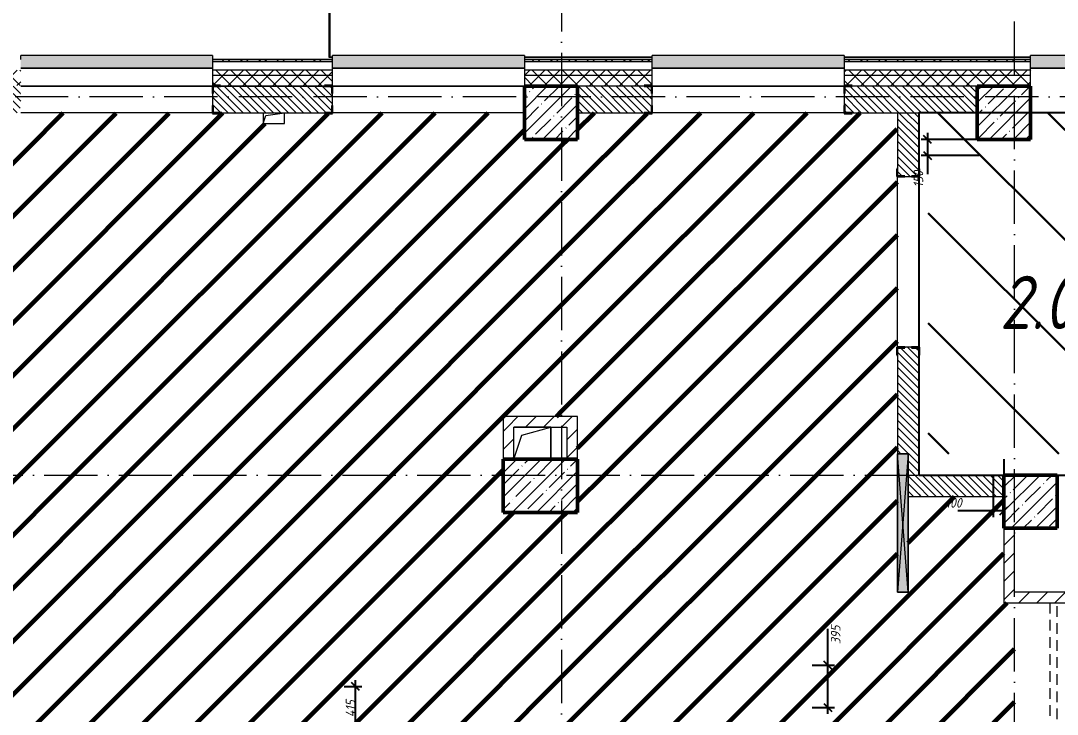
# Model space of a CAD drawing. Header units: millimetres. Extents: x -606178 to 312196, y -19338 to 632709.
# Drawn here: x -180876 to -171151, y 531580 to 538089 of the extents above; entities that cross this region are included whole.
import ezdxf

# ---------------------------------------------------------------- set-up
doc = ezdxf.new("R2010")
doc.units = ezdxf.units.MM
doc.linetypes.add('200_ШТРИХ_ш1п0_6_', pattern=[160, 100, -60])
doc.linetypes.add('50_200_ШТРИХ_1Т_ш5_п1_п1_', pattern=[700, 500, -100, 0, -100])
for name, color, linetype, lineweight in [('4) ЛЕстницы', 5, 'Continuous', 30), ('6.4.3) Окр пт с инж. ПТ2.3', 150, 'Continuous', 60), ('A-____-____-DIMS', 7, 'Continuous', 9), ('A-DETL-____-OTLN-3', 7, '200_ШТРИХ_ш1п0_6_', 9), ('A-DETL-GENF-OTLN', 7, 'Continuous', 9), ('A-FLOR-____-OTLN', 7, 'Continuous', 9), ('A-GENM-____-MCUT', 7, 'Continuous', 25), ('A-GENM-____-OTLN', 7, 'Continuous', 9), ('A-GENM-____-OTLN-1', 7, 'Continuous', 25), ('A-GLAZ-____-OTLN', 7, 'Continuous', 9), ('A-WALL-____-MCUT', 7, 'Continuous', 13), ('A-WALL-____-MCUT-1', 7, 'Continuous', 9), ('A-WALL-____-OTLN', 7, 'Continuous', 9), ('A-WALL-____-PATT-1', 7, 'Continuous', 9), ('A-WALL-FNSH-MCUT-1', 7, 'Continuous', 9), ('I-WALL-____-OTLN', 7, 'Continuous', 9), ('S-COLS-____-MCUT', 7, 'Continuous', 50), ('S-COLS-____-OTLN', 7, 'Continuous', 9), ('S-GRID-____-OTLN-1', 7, '50_200_ШТРИХ_1Т_ш5_п1_п1_', 9), ('Марки помещений', 7, 'Continuous', 9)]:
    doc.layers.add(name, color=color, linetype=linetype, lineweight=lineweight)
doc.layers.add('A-GLAZ-____-OTLN-1', color=7, linetype='Continuous', lineweight=9, true_color=0xc0c0c0)
doc.styles.add('ISOCPEUR_I_2', font='isocpeui.ttf', dxfattribs={"width": 0.85, "height": 2.3})
doc.styles.add('ISOCPEUR_I_7', font='isocpeui.ttf', dxfattribs={"width": 0.9, "height": 90})
doc.dimstyles.new('ISO-1_8_0_9К_СРЕДНИЙ_Кладочные_1', dxfattribs={"dimscale": 304.8, "dimtxt": 89.638306, "dimasz": 0.246063, "dimexe": 0.19685, "dimexo": 0, "dimgap": 0, "dimtad": 1, "dimdec": 3, "dimrnd": 0.001, "dimdsep": 46, "dimtxsty": 'ISOCPEUR_I_7', "dimblk1": 'OBLIQUE', "dimblk2": 'OBLIQUE', "dimsah": 1, "dimcen": 0.09, "dimdle": 0.19685, "dimazin": 0, "dimtfac": 1, "dimtdec": 4, "dimtix": 1, "dimtmove": 0, "dimatfit": 3, "dimfxl": 1, "dimtvp": 1, "dimtolj": 1, "dimtzin": 0, "dimarcsym": 2})
doc.dimstyles.new('ISO-1_8_0_9К_СРЕДНИЙ_Кладочные_2', dxfattribs={"dimscale": 304.8, "dimtxt": 89.638306, "dimasz": 0.246063, "dimexe": 0.19685, "dimexo": 0, "dimgap": 0, "dimtad": 1, "dimdec": 3, "dimrnd": 0.001, "dimdsep": 46, "dimtxsty": 'ISOCPEUR_I_7', "dimblk1": 'OBLIQUE', "dimblk2": 'OBLIQUE', "dimsah": 1, "dimcen": 0.09, "dimdle": 0.19685, "dimazin": 0, "dimtfac": 1, "dimtdec": 4, "dimtix": 1, "dimtmove": 1, "dimatfit": 3, "dimfxl": 1, "dimtvp": 1, "dimtolj": 1, "dimtzin": 0, "dimarcsym": 2})
pattern_1 = [(135, (-264901.3, 451794.26), (-35.35534, -35.35534), [])]
pattern_2 = [(45, (-264901.3, 451794.26), (-85.53659, 85.53659), []), (45, (-264844.28, 451794.26), (-85.53659, 85.53659), [])]
pattern_3 = [(45, (-264901.3, 451794.26), (-70.71068, 70.71068), []), (135, (-264901.3, 451794.26), (-70.71068, -70.71068), [])]
pattern_4 = [(45, (-264901.3, 451794.26), (-84.85281, 84.85281), [])]

# ---------------------------------------------------------------- blocks, each defined once
blk = doc.blocks.new('BSC_Колонна _Прямоугольная - 500х500-V39-АР1_План отверстий 2 этажа в осях 1-64_Ю-ЯЯ')
at = {"layer": 'S-COLS-____-OTLN'}
h = blk.add_hatch(dxfattribs=at)
h.set_pattern_fill('FP_49', color=256, style=0, pattern_type=2)
h.set_pattern_definition([(45, (-89000, -85431.04), (-114.04925, 114.04925), []), (45, (-88885.95, -85431.04), (-114.04925, 114.04925), [201.613, -40.323, 3.353, -36.97])])
h.paths.add_polyline_path([(-250, -250), (250, -250), (250, 250), (-250, 250)], flags=0)
at = {"layer": 'S-COLS-____-MCUT'}
for p, q in [((250, 250), (-250, 250)), ((-250, 250), (-250, -250)), ((250, -250), (250, 250)), ((-250, -250), (250, -250))]:
    blk.add_line(p, q, dxfattribs=at)
blk = doc.blocks.new('BSC_Колонна _Прямоугольная - 500х500-V103-АР1_План отверстий 2 этажа в осях 1-64_Ю-ЯЯ')
at = {"layer": 'S-COLS-____-OTLN'}
h = blk.add_hatch(dxfattribs=at)
h.set_pattern_fill('FP_116', color=256, style=0, pattern_type=2)
h.set_pattern_definition([(135, (85431.04, -93250), (-114.04925, -114.04925), []), (135, (85431.04, -93135.95), (-114.04925, -114.04925), [201.613, -40.323, 3.353, -36.97])])
h.paths.add_polyline_path([(250, 250), (-250, 250), (-250, -250), (250, -250)], flags=0)
at = {"layer": 'S-COLS-____-MCUT'}
for p, q in [((250, 250), (-250, 250)), ((-250, 250), (-250, -250)), ((250, -250), (250, 250)), ((-250, -250), (250, -250))]:
    blk.add_line(p, q, dxfattribs=at)
blk = doc.blocks.new('BSC_Колонна _Прямоугольная - 500х700-V143-АР1_План отверстий 2 этажа в осях 1-64_Ю-ЯЯ')
at = {"layer": 'S-COLS-____-OTLN'}
h = blk.add_hatch(dxfattribs=at)
h.set_pattern_fill('FP_156', color=256, style=0, pattern_type=2)
h.set_pattern_definition([(315, (-81931.04, 88900), (114.04925, 114.04925), []), (315, (-81931.04, 88785.95), (114.04925, 114.04925), [201.613, -40.323, 3.353, -36.97])])
h.paths.add_polyline_path([(-250, -350), (250, -350), (250, 350), (-250, 350)], flags=0)
at = {"layer": 'S-COLS-____-MCUT'}
for p, q in [((250, 350), (-250, 350)), ((-250, 350), (-250, -350)), ((250, -350), (250, 350)), ((-250, -350), (250, -350))]:
    blk.add_line(p, q, dxfattribs=at)
blk = doc.blocks.new('BSC_Колонна _Прямоугольная - 500х500-V148-АР1_План отверстий 2 этажа в осях 1-64_Ю-ЯЯ')
at = {"layer": 'S-COLS-____-OTLN'}
h = blk.add_hatch(dxfattribs=at)
h.set_pattern_fill('FP_162', color=256, style=0, pattern_type=2)
h.set_pattern_definition([(135, (81781.04, -93500), (-114.04925, -114.04925), []), (135, (81781.04, -93385.95), (-114.04925, -114.04925), [201.613, -40.323, 3.353, -36.97])])
h.paths.add_polyline_path([(250, 250), (-250, 250), (-250, -250), (250, -250)], flags=0)
at = {"layer": 'S-COLS-____-MCUT'}
for p, q in [((250, 250), (-250, 250)), ((-250, 250), (-250, -250)), ((250, -250), (250, 250)), ((-250, -250), (250, -250))]:
    blk.add_line(p, q, dxfattribs=at)
blk = doc.blocks.new('Фахверк_СКБ_Уголок - 250_2700-27497298-АР1_План отверстий 2 этажа в осях 1-64_Ю-ЯЯ')
at = {"layer": 'A-GENM-____-MCUT'}
for p, q in [((200, 181), (125, 181)), ((125, 181), (125, 106)), ((125, 106), (131, 106)), ((131, 106), (131, 175)), ((131, 175), (200, 175)), ((200, 175), (200, 181)), ((131, -6), (125, -6)), ((125, -6), (125, -81)), ((125, -81), (200, -81)), ((131, -75), (131, -6)), ((200, -75), (131, -75)), ((200, -81), (200, -75))]:
    blk.add_line(p, q, dxfattribs=at)
blk = doc.blocks.new('Фахверк_СКБ_Уголок - 200_3960-28268576-АР1_План отверстий 2 этажа в осях 1-64_Ю-ЯЯ')
at = {"layer": 'A-GENM-____-MCUT'}
for p, q in [((200, 156), (125, 156)), ((125, 156), (125, 81)), ((131, 81), (131, 150)), ((131, 150), (200, 150)), ((200, 150), (200, 156)), ((125, 81), (131, 81)), ((131, 19), (125, 19)), ((125, 19), (125, -56)), ((131, -50), (131, 19)), ((125, -56), (200, -56)), ((200, -50), (131, -50)), ((200, -56), (200, -50))]:
    blk.add_line(p, q, dxfattribs=at)
blk = doc.blocks.new('154_Стойка_СКБ_Уголок - СМ-2180_200-28268025-АР1_План отверстий 2 этажа в осях 1-64_Ю-ЯЯ')
at = {"layer": 'A-GENM-____-MCUT'}
for p, q in [((125, 156), (125, 81)), ((200, 156), (125, 156)), ((131, 81), (131, 150)), ((131, 150), (200, 150)), ((200, 150), (200, 156)), ((125, 81), (131, 81)), ((131, 19), (125, 19)), ((125, 19), (125, -56)), ((131, -50), (131, 19)), ((125, -56), (200, -56)), ((200, -50), (131, -50)), ((200, -56), (200, -50))]:
    blk.add_line(p, q, dxfattribs=at)
blk = doc.blocks.new('AR_Отверстие прямоугольное _в плите_ - AR_Отверстие прямоугольное _в плите_-V171-АР1_План отверстий 2 этажа в осях 1-64_Ю-ЯЯ')
at = {"layer": 'A-GENM-____-OTLN'}
for p, q in [((-100, 50), (-100, -50)), ((-100, -50), (-75, 25)), ((-75, 25), (100, 50)), ((100, -50), (100, 50)), ((-100, -50), (100, -50))]:
    blk.add_line(p, q, dxfattribs=at)
blk = doc.blocks.new('AR_Отверстие прямоугольное _в плите_ - AR_Отверстие прямоугольное _в плите_-30552577-АР1_План отверстий 2 этажа в осях 1-64_Ю-ЯЯ')
at = {"layer": 'A-GENM-____-OTLN'}
for p, q in [((175, 150), (-175, 150)), ((-100, 75), (175, 150)), ((175, -149.7), (175, 150)), ((-174.9, -149.7), (-100, 75))]:
    blk.add_line(p, q, dxfattribs=at)
blk = doc.blocks.new('Отлив_СКБ - Отлив витража_120_НВФ-31885689-АР1_План отверстий 2 этажа в осях 1-64_Ю-ЯЯ')
at = {"layer": 'A-GLAZ-____-OTLN-1'}
for points in [[(1800, 2), (1800, 120), (0, 120), (0, 2), (737.3, 2)], [(1800, 0), (1800, 2), (0, 2), (0, 0), (737.3, 0)]]:
    blk.add_hatch(color=256, dxfattribs=at).paths.add_polyline_path(points, flags=0)
at = {"layer": 'A-GLAZ-____-OTLN'}
for p, q in [((0, 83), (0, 120)), ((1800, 120), (0, 120)), ((1800, 120), (1800, 83)), ((0, 2), (1800, 2)), ((1800, 0), (0, 0))]:
    blk.add_line(p, q, dxfattribs=at)
blk = doc.blocks.new('Отлив_СКБ - Отлив витража_120_НВФ-31885289-АР1_План отверстий 2 этажа в осях 1-64_Ю-ЯЯ')
at = {"layer": 'A-GLAZ-____-OTLN-1'}
for points in [[(1000, 2), (1000, 120), (0, 120), (0, 2), (162.4, 2)], [(1000, 0), (1000, 2), (0, 2), (0, 0), (162.4, 0)]]:
    blk.add_hatch(color=256, dxfattribs=at).paths.add_polyline_path(points, flags=0)
at = {"layer": 'A-GLAZ-____-OTLN'}
for p, q in [((0, 83), (0, 120)), ((1000, 120), (0, 120)), ((1000, 120), (1000, 83)), ((0, 2), (1000, 2)), ((1000, 0), (0, 0))]:
    blk.add_line(p, q, dxfattribs=at)
blk = doc.blocks.new('AR_Отверстие прямоугольное _в стене_ - AR_Отверстие прямоугольное _в стене__ОВ-36938153-АР1_План отверстий 2 этажа в осях 1-64_Ю-ЯЯ')
at = {"layer": 'A-GLAZ-____-OTLN'}
blk.add_hatch(color=256, dxfattribs=at).paths.add_polyline_path([(650, -50), (650, 50), (-650, 50), (-650, -50)], flags=0)
at = {"layer": 'A-DETL-GENF-OTLN'}
for p, q in [((-650, -50), (-650, 50)), ((-650, 50), (650, 50)), ((650, 50), (-650, -50)), ((-650, 50), (650, -50)), ((650, 50), (-650, 50)), ((-650, 50), (-650, -50)), ((650, 50), (650, -50)), ((650, -50), (650, 50)), ((650, -50), (-650, -50)), ((-650, -50), (650, -50))]:
    blk.add_line(p, q, dxfattribs=at)
blk = doc.blocks.new('_Oblique')
at = {"color": 0, "linetype": 'ByBlock', "lineweight": -2}
blk.add_line((-0.5, -0.5), (0.5, 0.5), dxfattribs=at)
blk = doc.blocks.new('*D4806')
at = {"layer": 'A-____-____-DIMS', "color": 0, "lineweight": -2, "transparency": 16777216}
for p, q in [((-172369.1, 537035.3), (-172369.1, 536825.3)), ((-171901.3, 536975.3), (-172429.1, 536975.3)), ((-171885.2, 536825.3), (-172429.1, 536825.3)), ((-172369.1, 536825.3), (-172369.1, 536648.9))]:
    blk.add_line(p, q, dxfattribs=at)
at = {"layer": 'Defpoints', "color": 0, "transparency": 16777216}
for p in [(-171901.3, 536975.3), (-172369.1, 536825.3), (-171885.2, 536825.3)]:
    blk.add_point(p, dxfattribs=at)
at = {"layer": 'A-____-____-DIMS', "color": 0, "lineweight": -2, "transparency": 16777216, "xscale": 75, "yscale": 75, "zscale": 75}
for p, rotation in [((-172369.1, 536975.3), 90), ((-172369.1, 536825.3), 270)]:
    blk.add_blockref('_Oblique', p, dxfattribs=dict(at, rotation=rotation))
at = {"layer": 'A-____-____-DIMS', "color": 0, "transparency": 16777216, "insert": (-172499.3, 536524.8), "char_height": 90, "width": 368.207, "attachment_point": 1, "rotation": 90, "line_spacing_factor": 1.149209, "style": 'ISOCPEUR_I_7'}
blk.add_mtext('\\A1;150', dxfattribs=at)
blk = doc.blocks.new('*D4993')
at = {"layer": 'A-____-____-DIMS', "color": 0, "lineweight": -2, "transparency": 16777216}
for p, q in [((-173302.6, 532040.3), (-173302.6, 532382.8)), ((-173451.3, 532040.3), (-173242.6, 532040.3)), ((-173302.6, 531585.3), (-173302.6, 532040.3)), ((-173451.3, 531645.3), (-173242.6, 531645.3))]:
    blk.add_line(p, q, dxfattribs=at)
at = {"layer": 'Defpoints', "color": 0, "transparency": 16777216}
for p in [(-173451.3, 532040.3), (-173302.6, 532040.3), (-173451.3, 531645.3)]:
    blk.add_point(p, dxfattribs=at)
at = {"layer": 'A-____-____-DIMS', "color": 0, "lineweight": -2, "transparency": 16777216, "xscale": 75, "yscale": 75, "zscale": 75}
for p, rotation in [((-173302.6, 532040.3), 90), ((-173302.6, 531645.3), 270)]:
    blk.add_blockref('_Oblique', p, dxfattribs=dict(at, rotation=rotation))
at = {"layer": 'A-____-____-DIMS', "color": 0, "transparency": 16777216, "insert": (-173275.4, 532238), "char_height": 90, "width": 409.578, "attachment_point": 1, "rotation": 90, "line_spacing_factor": 1.149209, "style": 'ISOCPEUR_I_7'}
blk.add_mtext('\\A1;395', dxfattribs=at)
blk = doc.blocks.new('*D4994')
at = {"layer": 'A-____-____-DIMS', "color": 0, "lineweight": -2, "transparency": 16777216}
for p, q in [((-177736.7, 531365.3), (-177736.7, 531900.3)), ((-177842.8, 531840.3), (-177676.7, 531840.3)), ((-178151.3, 531425.3), (-177676.7, 531425.3))]:
    blk.add_line(p, q, dxfattribs=at)
at = {"layer": 'Defpoints', "color": 0, "transparency": 16777216}
for p in [(-177842.8, 531840.3), (-177736.7, 531840.3), (-178151.3, 531425.3)]:
    blk.add_point(p, dxfattribs=at)
at = {"layer": 'A-____-____-DIMS', "color": 0, "lineweight": -2, "transparency": 16777216, "xscale": 75, "yscale": 75, "zscale": 75}
for p, rotation in [((-177736.7, 531840.3), 90), ((-177736.7, 531425.3), 270)]:
    blk.add_blockref('_Oblique', p, dxfattribs=dict(at, rotation=rotation))
at = {"layer": 'A-____-____-DIMS', "color": 0, "transparency": 16777216, "insert": (-177781.7, 531632.8), "char_height": 90, "width": 384.755, "attachment_point": 5, "rotation": 90, "style": 'ISOCPEUR_I_7'}
blk.add_mtext('\\A1;415', dxfattribs=at)
blk = doc.blocks.new('*D4969')
at = {"layer": 'A-____-____-DIMS', "color": 0, "lineweight": -2, "transparency": 16777216}
for p, q in [((-171651.3, 533975.3), (-171651.3, 533429.4)), ((-171751.3, 533825.3), (-171751.3, 533429.4)), ((-171751.3, 533489.4), (-172084.8, 533489.4)), ((-171651.3, 533489.4), (-171811.3, 533489.4))]:
    blk.add_line(p, q, dxfattribs=at)
at = {"layer": 'Defpoints', "color": 0, "transparency": 16777216}
for p in [(-171651.3, 533975.3), (-171751.3, 533825.3), (-171651.3, 533489.4)]:
    blk.add_point(p, dxfattribs=at)
at = {"layer": 'A-____-____-DIMS', "color": 0, "lineweight": -2, "transparency": 16777216, "xscale": 75, "yscale": 75, "zscale": 75, "rotation": 180}
blk.add_blockref('_Oblique', (-171751.3, 533489.4), dxfattribs=at)
at = {"layer": 'A-____-____-DIMS', "color": 0, "lineweight": -2, "transparency": 16777216, "xscale": 75, "yscale": 75, "zscale": 75}
blk.add_blockref('_Oblique', (-171651.3, 533489.4), dxfattribs=at)
at = {"layer": 'A-____-____-DIMS', "color": 0, "transparency": 16777216, "insert": (-172198.7, 533609.4), "char_height": 90, "width": 368.207, "attachment_point": 1, "line_spacing_factor": 1.149209, "style": 'ISOCPEUR_I_7'}
blk.add_mtext('\\A1;100', dxfattribs=at)

msp = doc.modelspace()

# ---------------------------------------------------------------- hatches: boundary and pattern name
at = {"layer": '4) ЛЕстницы'}
h = msp.add_hatch(dxfattribs=at)
h.set_pattern_fill('ANSI31', color=256, scale=230, angle=90)
h.set_pattern_definition([(135, (-308161, 388080.6), (-516.3647, -516.3647), [])])
h.paths.add_polyline_path([(-172363.1174, 534025.3011), (-172363.1174, 537225.3011), (-163901.3011, 537225.3011), (-163901.3011, 534025.3011)])
at = {"layer": '6.4.3) Окр пт с инж. ПТ2.3'}
h = msp.add_hatch(dxfattribs=at)
h.set_pattern_fill('ANSI31', color=256, scale=111)
h.paths.add_polyline_path([(-175801.3011, 536975.3011), (-176151.3011, 536975.3011), (-176151.3011, 537225.3011), (-177951.3011, 537225.3011), (-177951.3011, 537219.3011), (-178026.3011, 537219.3011), (-178401.3011, 537221.6088), (-178401.3011, 537125.3011), (-178601.3011, 537125.3011), (-178601.3011, 537225.3011), (-179001.3011, 537225.3011), (-179001.3011, 537219.3011), (-179076.3011, 537219.3011), (-180876.3011, 537225.3011), (-180876.3011, 537219.3011), (-180951.3011, 537219.3011), (-181301.3011, 537223.1193), (-181301.3011, 537125.3011), (-181501.3011, 537125.3011), (-181501.3011, 536975.3011), (-181501.3011, 536650.3011), (-181495.3011, 536650.3011), (-181495.3011, 536575.3011), (-181501.3011, 536575.3011), (-181501.3011, 534950.3011), (-181495.3011, 534950.3011), (-181495.3011, 534881.3011), (-181495.3011, 534875.3011), (-181495.3011, 534800.3011), (-181499.4829, 534225.3011), (-181101.3011, 534225.3011), (-181101.3011, 533825.3011), (-176351.3011, 533825.3011), (-176351.3011, 533975.3011), (-176351.3011, 534375.3011), (-175801.3011, 534375.3011)])
h = msp.add_hatch(dxfattribs=at)
h.set_pattern_fill('ANSI31', color=256, scale=111)
h.paths.add_polyline_path([(-172651.3011, 536625.3011), (-172657.3011, 536625.3011), (-172657.3011, 536700.3011), (-172651.3011, 537225.3011), (-173076.3011, 537225.3011), (-173076.3011, 537219.3011), (-173151.3011, 537219.3011), (-173151.3011, 537225.3011), (-174951.3011, 537225.3011), (-174951.3011, 537219.3011), (-175026.3011, 537219.3011), (-175651.3011, 537225.3011), (-175651.3011, 536975.3011), (-175801.3011, 536975.3011), (-175801.3011, 534375.3011), (-175651.3011, 534375.3011), (-175651.3011, 533975.3011), (-175651.3011, 533825.3011), (-172651.3011, 533825.3011), (-172651.3011, 534025.3011), (-172651.3011, 534950.3011), (-172657.3011, 534950.3011), (-172657.3011, 535025.3011), (-172651.3011, 535025.3011)])
h = msp.add_hatch(dxfattribs=at)
h.set_pattern_fill('ANSI31', color=256, scale=111)
h.paths.add_polyline_path([(-175801.3011, 533475.3011), (-176351.3011, 533475.3011), (-176351.3011, 533825.3011), (-181101.3011, 533825.3011), (-181101.3011, 532825.3011), (-181101.3011, 529875.3011), (-181101.3011, 528475.3011), (-181101.3011, 527375.3011), (-176351.3011, 527375.3011), (-176351.3011, 527625.3011), (-175801.3011, 527625.3011), (-175801.3011, 529475.3006), (-176351.3011, 529475.3006), (-176351.3011, 529975.3006), (-175801.3011, 529975.3006)])
h = msp.add_hatch(dxfattribs=at)
h.set_pattern_fill('ANSI31', color=256, scale=111)
h.paths.add_polyline_path([(-172651.3011, 533825.3011), (-175651.3011, 533825.3011), (-175651.3011, 533475.3011), (-175801.3011, 533475.3011), (-175801.3011, 529975.3006), (-175651.3011, 529975.3006), (-175651.3011, 529475.3006), (-175801.3011, 529475.3006), (-175801.3011, 527625.3011), (-175651.3011, 527625.3011), (-175651.3011, 527375.3011), (-171551.3011, 527375.3011), (-171551.3011, 530875.3011), (-171651.3011, 530875.3011), (-171651.3011, 531375.3011), (-171551.3011, 531375.3011), (-171551.3011, 532625.3011), (-171651.3011, 532625.3011), (-171651.3011, 533325.3011), (-171651.3011, 533625.3011), (-172551.3011, 533625.3011), (-172551.3011, 532725.3011), (-172651.3011, 532725.3011)])
at = {"layer": 'A-WALL-____-PATT-1'}
h = msp.add_hatch(dxfattribs=at)
h.set_pattern_fill('FP_3', color=256, style=0, pattern_type=2)
h.set_pattern_definition(pattern_2)
h.paths.add_polyline_path([(-178308.9495, 537705.3011), (-177951.3011, 537705.3011), (-177951.3011, 537725.3011), (-179076.3011, 537725.3011), (-179076.3011, 537705.3011)], flags=0)
h.paths.add_polyline_path([(-175891.3011, 537705.3011), (-175891.3011, 537725.3011), (-176151.3011, 537725.3011), (-176151.3011, 537705.3011)], flags=0)
h.paths.add_polyline_path([(-180876.3011, 537705.3011), (-180876.3011, 537725.3011), (-182001.3011, 537725.3011), (-182001.3011, 537705.3011), (-180960.2005, 537705.3011)], flags=0)
h.paths.add_polyline_path([(-186651.3011, 537705.3011), (-186651.3011, 537725.3011), (-187851.3011, 537725.3011), (-187851.3011, 537705.3011), (-187146.4528, 537705.3011)], flags=0)
h.paths.add_polyline_path([(-190166.3011, 537705.3011), (-189651.3011, 537705.3011), (-189651.3011, 537725.3011), (-190166.3011, 537725.3011)], flags=0)
h = msp.add_hatch(dxfattribs=at)
h.set_pattern_fill('FP_3', color=256, style=0, pattern_type=2)
h.set_pattern_definition(pattern_2)
h.paths.add_polyline_path([(-163421.3011, 537705.3011), (-163401.3011, 537705.3011), (-163401.3011, 537725.3011), (-170401.3011, 537725.3011), (-170401.3011, 537705.3011), (-165936.4448, 537705.3011)], flags=0)
h.paths.add_polyline_path([(-171401.3011, 537705.3011), (-171401.3011, 537725.3011), (-173151.3011, 537725.3011), (-173151.3011, 537705.3011), (-173006.4475, 537705.3011)], flags=0)
h.paths.add_polyline_path([(-175657.6985, 537705.3011), (-174951.3011, 537705.3011), (-174951.3011, 537725.3011), (-175891.3011, 537725.3011), (-175891.3011, 537705.3011)], flags=0)
h = msp.add_hatch(dxfattribs=at)
h.set_pattern_fill('FP_1', color=256, style=0, pattern_type=2)
h.set_pattern_definition(pattern_3)
h.paths.add_polyline_path([(-163551.3011, 537575.3011), (-163501.3011, 537575.3011), (-163501.3011, 537625.3011), (-170401.3011, 537625.3011), (-170401.3011, 537575.3011), (-165936.4448, 537575.3011)], flags=0)
h.paths.add_polyline_path([(-175657.6985, 537575.3011), (-174951.3011, 537575.3011), (-174951.3011, 537625.3011), (-176151.3011, 537625.3011), (-176151.3011, 537575.3011)], flags=0)
h.paths.add_polyline_path([(-173151.3011, 537575.3011), (-171401.3011, 537575.3011), (-171401.3011, 537625.3011), (-173151.3011, 537625.3011)], flags=0)
h.paths.add_polyline_path([(-177951.3011, 537575.3011), (-177951.3011, 537625.3011), (-179076.3011, 537625.3011), (-179076.3011, 537575.3011), (-178308.9495, 537575.3011)], flags=0)
h.paths.add_polyline_path([(-180876.3011, 537575.3011), (-180876.3011, 537625.3011), (-182001.3011, 537625.3011), (-182001.3011, 537575.3011), (-180960.2005, 537575.3011)], flags=0)
h.paths.add_polyline_path([(-187851.3011, 537575.3011), (-186651.3011, 537575.3011), (-186651.3011, 537625.3011), (-187851.3011, 537625.3011)], flags=0)
h.paths.add_polyline_path([(-189651.3011, 537575.3011), (-189651.3011, 537625.3011), (-193201.3011, 537625.3011), (-193201.3011, 537575.3011), (-190681.4541, 537575.3011)], flags=0)
h.paths.add_polyline_path([(-195001.3011, 537575.3011), (-195001.3011, 537625.3011), (-196201.3011, 537625.3011), (-196201.3011, 537575.3011)], flags=0)
h.paths.add_polyline_path([(-198001.3011, 537575.3011), (-198001.3011, 537625.3011), (-199201.3011, 537625.3011), (-199201.3011, 537575.3011)], flags=0)
h.paths.add_polyline_path([(-201001.3011, 537575.3011), (-201001.3011, 537625.3011), (-202251.3011, 537625.3011), (-202251.3011, 537575.3011), (-201286.4581, 537575.3011)], flags=0)
h.paths.add_polyline_path([(-204821.4595, 537575.3011), (-204051.3011, 537575.3011), (-204051.3011, 537625.3011), (-205251.3011, 537625.3011), (-205251.3011, 537575.3011)], flags=0)
h.paths.add_polyline_path([(-207051.3011, 537575.3011), (-207051.3011, 537625.3011), (-208251.3011, 537625.3011), (-208251.3011, 537575.3011), (-207472.7105, 537575.3011)], flags=0)
h.paths.add_polyline_path([(-210051.3011, 537575.3011), (-210051.3011, 537625.3011), (-211251.3011, 537625.3011), (-211251.3011, 537575.3011)], flags=0)
h.paths.add_polyline_path([(-213658.9628, 537575.3011), (-213051.3011, 537575.3011), (-213051.3011, 537625.3011), (-214701.3011, 537625.3011), (-214701.3011, 537575.3011), (-214542.7132, 537575.3011)], flags=0)
h = msp.add_hatch(dxfattribs=at)
h.set_pattern_fill('FP_1', color=256, style=0, pattern_type=2)
h.set_pattern_definition(pattern_3)
h.paths.add_polyline_path([(-163651.3011, 537475.3011), (-163551.3011, 537475.3011), (-163551.3011, 537575.3011), (-170401.3011, 537575.3011), (-170401.3011, 537475.3011), (-165936.4448, 537475.3011)], flags=0)
h.paths.add_polyline_path([(-171901.3011, 537475.3011), (-171401.3011, 537475.3011), (-171401.3011, 537575.3011), (-173151.3011, 537575.3011), (-173151.3011, 537481.3011), (-173076.3011, 537481.3011), (-173076.3011, 537475.3011), (-173006.4475, 537475.3011)], flags=0)
h.paths.add_polyline_path([(-175657.6985, 537475.3011), (-175026.3011, 537475.3011), (-175026.3011, 537481.3011), (-174951.3011, 537481.3011), (-174951.3011, 537575.3011), (-176151.3011, 537575.3011), (-176151.3011, 537475.3011)], flags=0)
h.paths.add_polyline_path([(-178308.9495, 537475.3011), (-178026.3011, 537475.3011), (-178026.3011, 537481.3011), (-177951.3011, 537481.3011), (-177951.3011, 537575.3011), (-179076.3011, 537575.3011), (-179076.3011, 537481.3011), (-179001.3011, 537481.3011), (-179001.3011, 537475.3011)], flags=0)
h.paths.add_polyline_path([(-180960.2005, 537475.3011), (-180951.3011, 537475.3011), (-180951.3011, 537481.3011), (-180876.3011, 537481.3011), (-180876.3011, 537575.3011), (-182001.3011, 537575.3011), (-182001.3011, 537475.3011), (-181501.3011, 537475.3011)], flags=0)
h.paths.add_polyline_path([(-187401.3011, 537475.3011), (-186726.3011, 537475.3011), (-186726.3011, 537481.3011), (-186651.3011, 537481.3011), (-186651.3011, 537575.3011), (-187851.3011, 537575.3011), (-187851.3011, 537481.3011), (-187776.3011, 537481.3011), (-187776.3011, 537475.3011)], flags=0)
h.paths.add_polyline_path([(-189651.3011, 537475.3011), (-189651.3011, 537575.3011), (-193201.3011, 537575.3011), (-193201.3011, 537481.3011), (-193126.3011, 537481.3011), (-193126.3011, 537475.3011), (-190151.3011, 537475.3011)], flags=0)
h.paths.add_polyline_path([(-196201.3011, 537475.3011), (-195076.3011, 537475.3011), (-195076.3011, 537481.3011), (-195001.3011, 537481.3011), (-195001.3011, 537575.3011), (-196201.3011, 537575.3011)], flags=0)
h.paths.add_polyline_path([(-199126.3011, 537475.3011), (-198076.3011, 537475.3011), (-198076.3011, 537481.3011), (-198001.3011, 537481.3011), (-198001.3011, 537575.3011), (-199201.3011, 537575.3011), (-199201.3011, 537481.3011), (-199126.3011, 537481.3011)], flags=0)
h.paths.add_polyline_path([(-201076.3011, 537475.3011), (-201076.3011, 537481.3011), (-201001.3011, 537481.3011), (-201001.3011, 537575.3011), (-202251.3011, 537575.3011), (-202251.3011, 537481.3011), (-202176.3011, 537481.3011), (-202176.3011, 537475.3011), (-201286.4581, 537475.3011)], flags=0)
h.paths.add_polyline_path([(-204126.3011, 537475.3011), (-204126.3011, 537481.3011), (-204051.3011, 537481.3011), (-204051.3011, 537575.3011), (-205251.3011, 537575.3011), (-205251.3011, 537481.3011), (-205176.3011, 537481.3011), (-205176.3011, 537475.3011), (-204821.4595, 537475.3011)], flags=0)
h.paths.add_polyline_path([(-207126.3011, 537475.3011), (-207126.3011, 537481.3011), (-207051.3011, 537481.3011), (-207051.3011, 537575.3011), (-208251.3011, 537575.3011), (-208251.3011, 537481.3011), (-208176.3011, 537481.3011), (-208176.3011, 537475.3011), (-207472.7105, 537475.3011)], flags=0)
h.paths.add_polyline_path([(-211176.3011, 537475.3011), (-210126.3011, 537475.3011), (-210126.3011, 537481.3011), (-210051.3011, 537481.3011), (-210051.3011, 537575.3011), (-211251.3011, 537575.3011), (-211251.3011, 537481.3011), (-211176.3011, 537481.3011)], flags=0)
h.paths.add_polyline_path([(-213126.3011, 537475.3011), (-213126.3011, 537481.3011), (-213051.3011, 537481.3011), (-213051.3011, 537575.3011), (-214701.3011, 537575.3011), (-214701.3011, 537475.3011), (-213658.9628, 537475.3011)], flags=0)
h = msp.add_hatch(dxfattribs=at)
h.set_pattern_fill('FP_6', color=256, style=0, pattern_type=2)
h.set_pattern_definition(pattern_1)
h.paths.add_polyline_path([(-178026.3011, 537225.3011), (-177957.3011, 537225.3011), (-177957.3011, 537294.3011), (-177951.3011, 537294.3011), (-177951.3011, 537406.3011), (-177957.3011, 537406.3011), (-177957.3011, 537475.3011), (-179070.3011, 537475.3011), (-179070.3011, 537406.3011), (-179076.3011, 537406.3011), (-179076.3011, 537294.3011), (-179070.3011, 537294.3011), (-179070.3011, 537225.3011), (-178308.9495, 537225.3011)], flags=0)
h.paths.add_polyline_path([(-180951.3011, 537225.3011), (-180882.3011, 537225.3011), (-180882.3011, 537294.3011), (-180876.3011, 537294.3011), (-180876.3011, 537406.3011), (-180882.3011, 537406.3011), (-180882.3011, 537475.3011), (-181501.3011, 537475.3011), (-181501.3011, 537225.3011), (-180960.2005, 537225.3011)], flags=0)
h = msp.add_hatch(dxfattribs=at)
h.set_pattern_fill('FP_6', color=256, style=0, pattern_type=2)
h.set_pattern_definition(pattern_1)
h.paths.add_polyline_path([(-173145.3011, 537225.3011), (-171901.3011, 537225.3011), (-171901.3011, 537475.3011), (-173145.3011, 537475.3011), (-173145.3011, 537406.3011), (-173151.3011, 537406.3011), (-173151.3011, 537294.3011), (-173145.3011, 537294.3011), (-173145.3011, 537226.5011)], flags=0)
h.paths.add_polyline_path([(-174957.3011, 537225.3011), (-174957.3011, 537294.3011), (-174951.3011, 537294.3011), (-174951.3011, 537406.3011), (-174957.3011, 537406.3011), (-174957.3011, 537475.3011), (-175651.3011, 537475.3011), (-175651.3011, 537225.3011), (-175026.3011, 537225.3011)], flags=0)
h = msp.add_hatch(dxfattribs=at)
h.set_pattern_fill('FP_6', color=256, style=0, pattern_type=2)
h.set_pattern_definition(pattern_1)
h.paths.add_polyline_path([(-172451.3011, 533625.3011), (-172451.3011, 535019.3011), (-172520.3011, 535019.3011), (-172520.3011, 535025.3011), (-172582.3011, 535025.3011), (-172582.3011, 535019.3011), (-172651.3011, 535019.3011), (-172651.3011, 534025.3011), (-172551.3011, 534025.3011), (-172551.3011, 533625.3011)], flags=0)
h.paths.add_polyline_path([(-172520.3011, 536625.3011), (-172520.3011, 536631.3011), (-172451.3011, 536631.3011), (-172451.3011, 537225.3011), (-172651.3011, 537225.3011), (-172651.3011, 536631.3011), (-172582.3011, 536631.3011), (-172582.3011, 536625.3011)], flags=0)
h = msp.add_hatch(dxfattribs=at)
h.set_pattern_fill('FP_4', color=256, style=0, pattern_type=2)
h.set_pattern_definition(pattern_4)
h.paths.add_polyline_path([(-175751.3011, 534275.3011), (-175751.3011, 534375.3011), (-176351.3011, 534375.3011), (-176351.3011, 534275.3011), (-176251.3011, 534275.3011)], flags=0)
h = msp.add_hatch(dxfattribs=at)
h.set_pattern_fill('FP_4', color=256, style=0, pattern_type=2)
h.set_pattern_definition(pattern_4)
h.paths.add_polyline_path([(-175651.4168, 533975.3011), (-175651.3011, 533975.3011), (-175651.3011, 534375.3011), (-175751.3011, 534375.3011), (-175751.3011, 533975.3011)], flags=0)
h = msp.add_hatch(dxfattribs=at)
h.set_pattern_fill('FP_4', color=256, style=0, pattern_type=2)
h.set_pattern_definition(pattern_4)
h.paths.add_polyline_path([(-176251.3011, 533975.3011), (-176251.3011, 534275.3011), (-176351.3011, 534275.3011), (-176351.3011, 533975.3011)], flags=0)
h = msp.add_hatch(dxfattribs=at)
h.set_pattern_fill('FP_6', color=256, style=0, pattern_type=2)
h.set_pattern_definition(pattern_1)
h.paths.add_polyline_path([(-171651.3011, 533625.3011), (-171651.3011, 533825.3011), (-172451.3011, 533825.3011), (-172451.3011, 533625.3011)], flags=0)
h = msp.add_hatch(dxfattribs=at)
h.set_pattern_fill('FP_4', color=256, style=0, pattern_type=2)
h.set_pattern_definition(pattern_4)
h.paths.add_polyline_path([(-171551.3011, 532725.3011), (-171551.3011, 533325.3011), (-171651.3011, 533325.3011), (-171651.3011, 532725.3011)], flags=0)
h = msp.add_hatch(dxfattribs=at)
h.set_pattern_fill('FP_4', color=256, style=0, pattern_type=2)
h.set_pattern_definition(pattern_4)
h.paths.add_polyline_path([(-170951.3011, 532625.3011), (-170951.3011, 532725.3011), (-171651.3011, 532725.3011), (-171651.3011, 532625.3011)], flags=0)

# ---------------------------------------------------------------- linework, layer by layer
msp.add_lwpolyline([(-172451.3011, 533825.3011), (-163901.3011, 533825.3011), (-163901.3011, 537224.9536), (-172451.3011, 537224.9536)], close=True)
at = {"layer": 'A-DETL-____-OTLN-3'}
for p, q in [((-171221.3011, 532625.3011), (-171221.3011, 531375.3011)), ((-171151.3011, 531375.3011), (-171151.3011, 532625.3011))]:
    msp.add_line(p, q, dxfattribs=at)
at = {"layer": 'A-FLOR-____-OTLN'}
for p, q in [((-176251.3011, 534274.9536), (-175901.3011, 534274.9536)), ((-175901.3011, 534274.9536), (-175901.3011, 533975.3011))]:
    msp.add_line(p, q, dxfattribs=at)
at = {"layer": 'A-WALL-____-MCUT'}
for p, q in [((-179076.3011, 537705.3011), (-179076.3011, 537481.3011)), ((-177951.3011, 537705.3011), (-179076.3011, 537705.3011)), ((-179076.3011, 537705.3011), (-177951.3011, 537705.3011)), ((-177951.3011, 537481.3011), (-177951.3011, 537705.3011)), ((-174951.3011, 537705.3011), (-176151.3011, 537705.3011)), ((-176151.3011, 537705.3011), (-176151.3011, 537475.3011)), ((-176151.3011, 537705.3011), (-175891.3011, 537705.3011)), ((-174951.3011, 537481.3011), (-174951.3011, 537705.3011)), ((-171401.3011, 537705.3011), (-173151.3011, 537705.3011)), ((-173151.3011, 537705.3011), (-173151.3011, 537481.3011)), ((-171401.3011, 537475.3011), (-171401.3011, 537705.3011)), ((-179076.3011, 537406.3011), (-179076.3011, 537294.3011)), ((-177951.3011, 537294.3011), (-177951.3011, 537406.3011)), ((-174951.3011, 537294.3011), (-174951.3011, 537406.3011)), ((-173151.3011, 537406.3011), (-173151.3011, 537294.3011)), ((-179001.3011, 537225.3011), (-178026.3011, 537225.3011)), ((-175651.3011, 537225.3011), (-175026.3011, 537225.3011)), ((-173076.3011, 537225.3011), (-171901.3011, 537225.3011)), ((-172651.3011, 537225.3011), (-172651.3011, 536700.3011)), ((-172451.3011, 536700.3011), (-172451.3011, 537225.3011)), ((-172582.3011, 536625.3011), (-172520.3011, 536625.3011)), ((-172520.3011, 535025.3011), (-172582.3011, 535025.3011)), ((-172651.3011, 534950.3011), (-172651.3011, 534025.3011)), ((-172451.3011, 533825.3011), (-172451.3011, 534950.3011)), ((-171651.3011, 533825.3011), (-172451.3011, 533825.3011)), ((-172551.3011, 533625.3011), (-171651.3011, 533625.3011))]:
    msp.add_line(p, q, dxfattribs=at)
at = {"layer": 'A-WALL-____-MCUT-1'}
for p, q in [((-177951.3011, 537625.3011), (-179076.3011, 537625.3011)), ((-174951.3011, 537625.3011), (-176151.3011, 537625.3011)), ((-171401.3011, 537625.3011), (-173151.3011, 537625.3011)), ((-177951.3011, 537575.3011), (-179076.3011, 537575.3011)), ((-174951.3011, 537575.3011), (-176151.3011, 537575.3011)), ((-171401.3011, 537575.3011), (-173151.3011, 537575.3011)), ((-179001.3011, 537475.3011), (-178026.3011, 537475.3011)), ((-178026.3011, 537475.3011), (-179001.3011, 537475.3011)), ((-175026.3011, 537475.3011), (-175651.3011, 537475.3011)), ((-171901.3011, 537475.3011), (-173076.3011, 537475.3011))]:
    msp.add_line(p, q, dxfattribs=at)
at = {"layer": 'A-WALL-____-OTLN'}
for p, q in [((-179076.3011, 537475.3011), (-180876.3011, 537475.3011)), ((-180876.3011, 537475.3011), (-179076.3011, 537475.3011)), ((-176151.3011, 537475.3011), (-177951.3011, 537475.3011)), ((-177951.3011, 537475.3011), (-176151.3011, 537475.3011)), ((-173151.3011, 537475.3011), (-174951.3011, 537475.3011)), ((-174951.3011, 537475.3011), (-173151.3011, 537475.3011)), ((-179076.3011, 537225.3011), (-180876.3011, 537225.3011)), ((-176151.3011, 537225.3011), (-177951.3011, 537225.3011)), ((-173151.3011, 537225.3011), (-174951.3011, 537225.3011)), ((-170401.3011, 537225.3011), (-171401.3011, 537225.3011))]:
    msp.add_line(p, q, dxfattribs=at)
at = {"layer": 'A-WALL-FNSH-MCUT-1'}
for p, q in [((-177951.3011, 537725.3011), (-179076.3011, 537725.3011)), ((-179076.3011, 537725.3011), (-179076.3011, 537705.3011)), ((-177951.3011, 537705.3011), (-177951.3011, 537725.3011)), ((-174951.3011, 537725.3011), (-176151.3011, 537725.3011)), ((-176151.3011, 537725.3011), (-176151.3011, 537705.3011)), ((-175891.3011, 537705.3011), (-174951.3011, 537705.3011)), ((-174951.3011, 537705.3011), (-174951.3011, 537725.3011)), ((-171401.3011, 537725.3011), (-173151.3011, 537725.3011)), ((-173151.3011, 537725.3011), (-173151.3011, 537705.3011)), ((-173151.3011, 537705.3011), (-171401.3011, 537705.3011)), ((-171401.3011, 537705.3011), (-171401.3011, 537725.3011)), ((-175651.3011, 534375.3011), (-176351.3011, 534375.3011)), ((-176351.3011, 534375.3011), (-176351.3011, 533975.3011)), ((-175651.3011, 533975.3011), (-175651.3011, 534375.3011)), ((-176251.3011, 534275.3011), (-175751.3011, 534275.3011)), ((-176251.3011, 533975.3011), (-176251.3011, 534275.3011)), ((-175751.3011, 534275.3011), (-175751.3011, 533975.3011)), ((-171651.3011, 533325.3011), (-171651.3011, 532625.3011)), ((-171551.3011, 532725.3011), (-171551.3011, 533325.3011)), ((-169501.3011, 532725.3011), (-171551.3011, 532725.3011)), ((-171651.3011, 532625.3011), (-169101.3011, 532625.3011))]:
    msp.add_line(p, q, dxfattribs=at)
at = {"layer": 'I-WALL-____-OTLN'}
for p, q in [((-177981.0308, 537744.3011), (-177981.0308, 541315.9883)), ((-177975.0308, 541315.9883), (-177975.0308, 537750.3011)), ((-177981.0308, 537750.3011), (-177951.3011, 537750.3011)), ((-177951.3011, 537744.3011), (-177981.0308, 537744.3011)), ((-176151.3011, 537750.3011), (-174951.3011, 537750.3011)), ((-174951.3011, 537744.3011), (-176151.3011, 537744.3011)), ((-173151.3011, 537750.3011), (-171401.3011, 537750.3011)), ((-171401.3011, 537744.3011), (-173151.3011, 537744.3011)), ((-172651.3011, 535025.3011), (-172651.3011, 536625.3011)), ((-172451.3011, 536625.3011), (-172451.3011, 535025.3011))]:
    msp.add_line(p, q, dxfattribs=at)
at = {"layer": 'S-GRID-____-OTLN-1'}
for p, q in [((-175801.3011, 542687.1106), (-175801.3011, 491375.8881)), ((-171551.3011, 491375.8881), (-171551.3011, 542687.1106)), ((-160826.8945, 537375.3011), (-269570.0713, 537375.3011)), ((-269570.0713, 533825.3011), (-160826.8945, 533825.3011))]:
    msp.add_line(p, q, dxfattribs=at)

# ---------------------------------------------------------------- block references
at = {"layer": 'A-GENM-____-OTLN'}
for name, p in [('AR_Отверстие прямоугольное _в плите_ - AR_Отверстие прямоугольное _в плите_-V171-АР1_План отверстий 2 этажа в осях 1-64_Ю-ЯЯ', (-178501.3011, 537175.3011)), ('AR_Отверстие прямоугольное _в плите_ - AR_Отверстие прямоугольное _в плите_-30552577-АР1_План отверстий 2 этажа в осях 1-64_Ю-ЯЯ', (-176076.3011, 534124.9536))]:
    msp.add_blockref(name, p, dxfattribs=at)
at = {"layer": 'A-GENM-____-OTLN-1'}
for p in [(-179201.3011, 537300.3011), (-173276.3011, 537300.3011)]:
    msp.add_blockref('Фахверк_СКБ_Уголок - 250_2700-27497298-АР1_План отверстий 2 этажа в осях 1-64_Ю-ЯЯ', p, dxfattribs=at)
for name, p, rotation in [('Фахверк_СКБ_Уголок - 250_2700-27497298-АР1_План отверстий 2 этажа в осях 1-64_Ю-ЯЯ', (-177826.3011, 537400.3011), 180), ('Фахверк_СКБ_Уголок - 250_2700-27497298-АР1_План отверстий 2 этажа в осях 1-64_Ю-ЯЯ', (-174826.3011, 537400.3011), 180), ('Фахверк_СКБ_Уголок - 200_3960-28268576-АР1_План отверстий 2 этажа в осях 1-64_Ю-ЯЯ', (-172501.3011, 536500.3011), 90), ('154_Стойка_СКБ_Уголок - СМ-2180_200-28268025-АР1_План отверстий 2 этажа в осях 1-64_Ю-ЯЯ', (-172601.3011, 535150.3011), 270)]:
    msp.add_blockref(name, p, dxfattribs=dict(at, rotation=rotation))
at = {"layer": 'A-GLAZ-____-OTLN'}
for name, p in [('Отлив_СКБ - Отлив витража_120_НВФ-31885689-АР1_План отверстий 2 этажа в осях 1-64_Ю-ЯЯ', (-180876.3011, 537642.3011)), ('Отлив_СКБ - Отлив витража_120_НВФ-31885689-АР1_План отверстий 2 этажа в осях 1-64_Ю-ЯЯ', (-177951.3011, 537642.3011)), ('Отлив_СКБ - Отлив витража_120_НВФ-31885689-АР1_План отверстий 2 этажа в осях 1-64_Ю-ЯЯ', (-174951.3011, 537642.3011)), ('Отлив_СКБ - Отлив витража_120_НВФ-31885289-АР1_План отверстий 2 этажа в осях 1-64_Ю-ЯЯ', (-171401.3011, 537642.3011))]:
    msp.add_blockref(name, p, dxfattribs=at)
at = {"layer": 'A-GLAZ-____-OTLN', "rotation": 270}
msp.add_blockref('AR_Отверстие прямоугольное _в стене_ - AR_Отверстие прямоугольное _в стене__ОВ-36938153-АР1_План отверстий 2 этажа в осях 1-64_Ю-ЯЯ', (-172601.3011, 533375.3011), dxfattribs=at)
at = {"layer": 'S-COLS-____-OTLN'}
msp.add_blockref('BSC_Колонна _Прямоугольная - 500х500-V39-АР1_План отверстий 2 этажа в осях 1-64_Ю-ЯЯ', (-175901.3011, 537225.3011), dxfattribs=at)
for name, p, rotation in [('BSC_Колонна _Прямоугольная - 500х500-V103-АР1_План отверстий 2 этажа в осях 1-64_Ю-ЯЯ', (-171651.3011, 537225.3011), 269.9999999999997), ('BSC_Колонна _Прямоугольная - 500х700-V143-АР1_План отверстий 2 этажа в осях 1-64_Ю-ЯЯ', (-176001.3011, 533725.3011), 89.9999999999999), ('BSC_Колонна _Прямоугольная - 500х500-V148-АР1_План отверстий 2 этажа в осях 1-64_Ю-ЯЯ', (-171401.3011, 533575.3011), 269.9999999999997)]:
    msp.add_blockref(name, p, dxfattribs=dict(at, rotation=rotation))

# ---------------------------------------------------------------- texts
at = {"layer": 'Марки помещений', "insert": (-171692.9393, 535695.3989), "char_height": 500, "width": 785.65375, "attachment_point": 1, "style": 'ISOCPEUR_I_2'}
msp.add_mtext('2.023', dxfattribs=at)

# ---------------------------------------------------------------- dimensions: what is measured, and where the dimension line sits
at = {"layer": 'A-____-____-DIMS'}
for base, p1, p2, override, picture, middle in [((-172369.1203, 536825.3011), (-171901.3011, 536975.3011), (-171885.1649, 536825.3011), {"dimpost": '<>', "dimfxl": 150.865429}, '*D4806', (-172439.2589, 536648.8788)), ((-173302.5506, 532040.3011), (-173451.3011, 531645.3011), (-173451.3011, 532040.3011), {"dimpost": '<>', "dimfxl": 395}, '*D4993', (-173215.3528, 532382.7503))]:
    dim = msp.add_linear_dim(base=base, p1=p1, p2=p2, angle=90, dimstyle='ISO-1_8_0_9К_СРЕДНИЙ_Кладочные_1', override=override, dxfattribs=at)
    dim.commit()
    dim.dimension.update_dxf_attribs({"geometry": picture, "text_midpoint": middle, "dimtype": 160, "text_rotation": 90})
dim = msp.add_linear_dim(base=(-171651.3011, 533489.4045), p1=(-171751.3011, 533825.3011), p2=(-171651.3011, 533975.3011), dimstyle='ISO-1_8_0_9К_СРЕДНИЙ_Кладочные_1', override={"dimpost": '<>', "dimfxl": 180.277564}, dxfattribs=at)
dim.commit()
dim.dimension.update_dxf_attribs({"geometry": '*D4969', "text_midpoint": (-172014.62, 533489.4045), "dimtype": 160})
dim = msp.add_linear_dim(base=(-177736.7154, 531840.3011), p1=(-178151.3011, 531425.3011), p2=(-177842.7814, 531840.3011), angle=90, dimstyle='ISO-1_8_0_9К_СРЕДНИЙ_Кладочные_2', override={"dimpost": '<>', "dimfxl": 517.116419}, dxfattribs=at)
dim.commit()
dim.dimension.update_dxf_attribs({"geometry": '*D4994', "text_midpoint": (-177781.7154, 531632.8011)})

doc.saveas('drawing.dxf')
